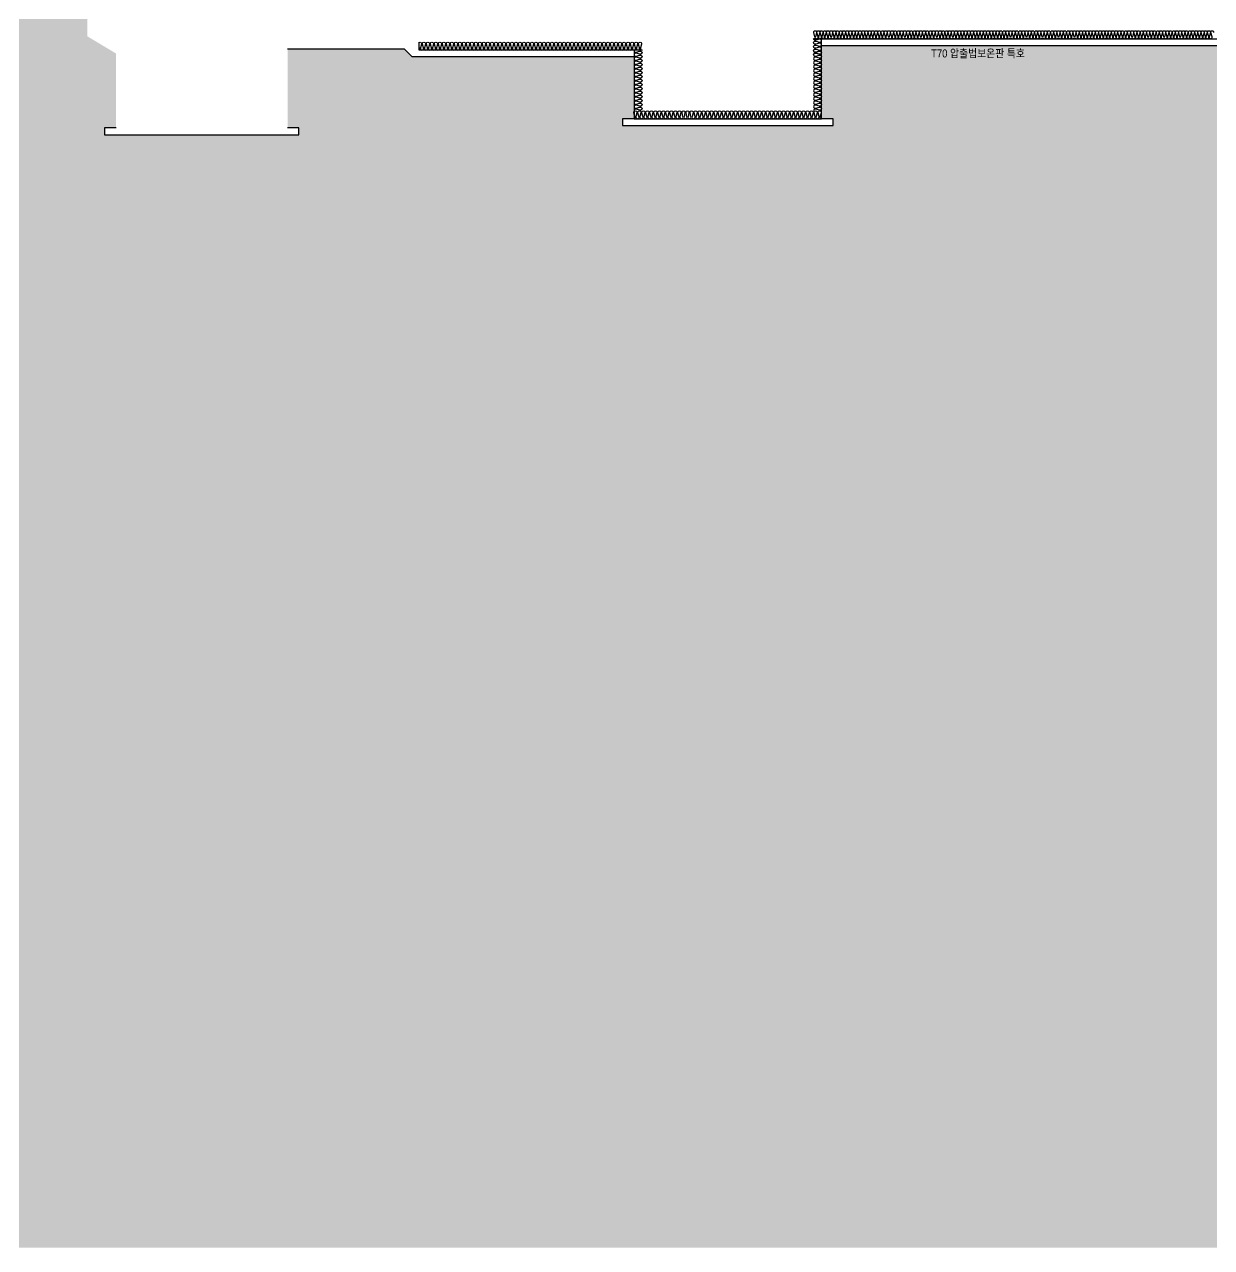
# Model space of a CAD drawing. Header units: millimetres. Extents: x 19868 to 801382, y -4805 to 85279.
# Drawn here: x 38287 to 48668, y 23234 to 33933 of the extents above; entities that cross this region are included whole.
import ezdxf
from ezdxf.enums import TextEntityAlignment as Align

# ---------------------------------------------------------------- set-up
doc = ezdxf.new("R2010")
doc.units = ezdxf.units.MM
doc.header["$LTSCALE"] = 250
for name, color, linetype in [('A-버림CONC', 4, 'Continuous'), ('ISL', 251, 'Continuous'), ('지반', 254, 'Continuous')]:
    doc.layers.add(name, color=color, linetype=linetype)
doc.layers.add('NOPLOT-단열', color=225, linetype='Continuous', plot=False)
doc.styles.add('Gdim', font='')
doc.styles.get('Gdim').set_extended_font_data('Dotum')

msp = doc.modelspace()

# ---------------------------------------------------------------- hatches: boundary and pattern name
at = {"layer": '지반'}
h = msp.add_hatch(dxfattribs=at)
h.set_pattern_fill('EARTH', color=251, scale=70, angle=45)
h.paths.add_polyline_path([(35638.2, 34128.9), (27538.2, 33228.9), (19867.8, 33228.9), (19867.8, 23234.4), (170632.4, 23234.4), (170632.4, 34678.9), (161838.2, 34678.9), (161838.2, 34628.9), (161888.2, 34628.9), (161888.2, 34568.9), (161638.2, 34568.9), (161638.2, 34628.9), (161688.2, 34628.9), (161688.2, 34828.9), (159788.2, 34828.9), (159788.2, 34778.9), (159638.2, 34778.9), (159638.2, 33758.9), (159538.2, 33758.9), (159538.2, 31528.9), (160638.2, 31528.9), (160638.2, 30028.9), (160738.2, 30028.9), (160738.2, 29968.9), (145618.2, 29968.9), (145618.2, 30028.9), (145718.2, 30028.9), (145718.2, 30768.9), (142618.2, 30768.9), (142618.2, 30828.9), (142718.2, 30828.9), (142718.2, 31528.9), (143318.2, 31528.9), (143318.2, 33668.9), (141343.1, 33668.9), (141163.1, 33488.9), (139953.4, 33488.9), (139773.4, 33668.9), (137588.2, 33668.9), (137588.2, 33728.9), (137688.2, 33728.9), (137688.2, 34318.9), (135363.1, 34318.9), (135263.1, 34218.9), (124888.2, 34218.9), (124888.2, 32228.9), (125488.2, 32228.9), (125488.2, 31528.9), (125588.2, 31528.9), (125588.2, 31468.9), (123888.2, 31468.9), (123888.2, 31528.9), (123988.2, 31528.9), (123988.2, 31868.9), (118638.2, 31868.9), (118638.2, 31528.9), (118738.2, 31528.9), (118738.2, 31468.9), (117038.2, 31468.9), (117038.2, 31528.9), (117138.2, 31528.9), (117138.2, 32228.9), (117738.2, 32228.9), (117738.2, 34348.9), (115338.2, 34348.9), (115338.2, 33878.9), (115438.2, 33878.9), (115438.2, 33818.9), (114638.2, 33818.9), (114638.2, 33878.9), (114738.2, 33878.9), (114738.2, 34338.9), (88438.2, 34338.9), (88438.2, 31628.9), (89038.2, 31628.9), (89038.2, 30928.9), (89138.2, 30928.9), (89138.2, 30868.9), (87438.2, 30868.9), (87438.2, 30928.9), (87538.2, 30928.9), (87538.2, 31268.9), (82938.2, 31268.9), (82938.2, 30928.9), (83038.2, 30928.9), (83038.2, 30868.9), (81338.2, 30868.9), (81338.2, 30928.9), (81438.2, 30928.9), (81438.2, 31268.9), (75338.2, 31268.9), (75338.2, 30928.9), (75438.2, 30928.9), (75438.2, 30868.9), (73738.2, 30868.9), (73738.2, 30928.9), (73838.2, 30928.9), (73838.2, 31628.9), (74438.2, 31628.9), (74438.2, 33818.9), (56438.2, 33818.9), (56438.2, 31878.9), (57038.2, 31878.9), (57038.2, 30878.9), (57138.2, 30878.9), (57138.2, 30818.9), (52138.2, 30818.9), (52138.2, 30878.9), (52238.2, 30878.9), (52238.2, 31878.9), (52538.2, 31878.9), (52538.2, 33748.9), (45258.2, 33748.9), (45258.2, 33108.9), (45358.2, 33108.9), (45358.2, 33048.9), (43518.2, 33048.9), (43518.2, 33108.9), (43618.2, 33108.9), (43618.2, 33648.9), (41678.2, 33648.9), (41608.2, 33718.9), (40588.2, 33718.9), (40588.2, 33028.9), (40688.2, 33028.9), (40688.2, 32968.9), (38988.2, 32968.9), (38988.2, 33028.9), (39088.2, 33028.9), (39088.2, 33678.9), (38838.2, 33828.9), (38838.2, 34308.9), (38848.7, 34319.4), (37038.2, 34128.9)])

# ---------------------------------------------------------------- linework, layer by layer
at = {"layer": 'A-버림CONC'}
for p, q in [((40588.2, 33718.9), (41608.2, 33718.9)), ((41608.2, 33718.9), (41678.2, 33648.9)), ((43618.2, 33648.9), (41678.2, 33648.9)), ((39088.2, 33028.9), (38988.2, 33028.9)), ((38988.2, 33028.9), (38988.2, 32968.9)), ((38988.2, 32968.9), (40688.2, 32968.9)), ((40688.2, 33028.9), (40588.2, 33028.9)), ((40688.2, 32968.9), (40688.2, 33028.9))]:
    msp.add_line(p, q, dxfattribs=at)
at = {"layer": 'A-버림CONC', "elevation": 0}
msp.add_lwpolyline([(45258.2, 33748.9), (52538.2, 33748.9)], dxfattribs=at)
at = {"layer": 'A-버림CONC'}
msp.add_lwpolyline([(43618.2, 33108.9), (43518.2, 33108.9), (43518.2, 33048.9), (45358.2, 33048.9), (45358.2, 33108.9), (45258.2, 33108.9)], dxfattribs=at)
at = {"layer": 'ISL'}
for p, q in [((41738.2, 33708.9), (41738.2, 33778.9)), ((43688.2, 33708.9), (41738.2, 33708.9))]:
    msp.add_line(p, q, dxfattribs=at)
at = {"layer": 'ISL', "elevation": 0}
for points in [[(43618.2, 33708.9), (43618.2, 33108.9), (45258.2, 33108.9), (45258.2, 33808.9)], [(45188.2, 33808.9), (52538.2, 33808.9)]]:
    msp.add_lwpolyline(points, dxfattribs=at)
for points in [[(45188.2, 33808.9, 0.5092668), (45200.6, 33825.9), (45189.9, 33862, -1.3725934), (45214.6, 33862), (45203.9, 33825.9, 0.5092668), (45216.2, 33808.9, 0.5092668), (45228.6, 33825.9), (45217.9, 33862, -1.3725934), (45242.6, 33862), (45231.9, 33825.9, 0.5092668), (45244.2, 33808.9, 0.5092668), (45256.6, 33825.9), (45245.9, 33862, -1.3725934), (45270.6, 33862), (45259.9, 33825.9, 0.5092668), (45272.2, 33808.9, 0.5092668), (45284.6, 33825.9), (45273.9, 33862, -1.3725934), (45298.6, 33862), (45287.9, 33825.9, 0.5092668), (45300.2, 33808.9, 0.5092668), (45312.6, 33825.9), (45301.9, 33862, -1.3725934), (45326.6, 33862), (45315.9, 33825.9, 0.5092668), (45328.2, 33808.9, 0.5092668), (45340.6, 33825.9), (45329.9, 33862, -1.3725934), (45354.6, 33862), (45343.9, 33825.9, 0.5092668), (45356.2, 33808.9, 0.5092668), (45368.6, 33825.9), (45357.9, 33862, -1.3725934), (45382.6, 33862), (45371.9, 33825.9, 0.5092668), (45384.2, 33808.9, 0.5092668), (45396.6, 33825.9), (45385.9, 33862, -1.3725934), (45410.6, 33862), (45399.9, 33825.9, 0.5092668), (45412.2, 33808.9, 0.5092668), (45424.6, 33825.9), (45413.9, 33862, -1.3725934), (45438.6, 33862), (45427.9, 33825.9, 0.5092668), (45440.2, 33808.9, 0.5092668), (45452.6, 33825.9), (45441.9, 33862, -1.3725934), (45466.6, 33862), (45455.9, 33825.9, 0.5092668), (45468.2, 33808.9, 0.5092668), (45480.6, 33825.9), (45469.9, 33862, -1.3725934), (45494.6, 33862), (45483.9, 33825.9, 0.5092668), (45496.2, 33808.9, 0.5092668), (45508.6, 33825.9), (45497.9, 33862, -1.3725934), (45522.6, 33862), (45511.9, 33825.9, 0.5092668), (45524.2, 33808.9, 0.5092668), (45536.6, 33825.9), (45525.9, 33862, -1.3725934), (45550.6, 33862), (45539.9, 33825.9, 0.5092668), (45552.2, 33808.9, 0.5092668), (45564.6, 33825.9), (45553.9, 33862, -1.3725934), (45578.6, 33862), (45567.9, 33825.9, 0.5092668), (45580.2, 33808.9, 0.5092668), (45592.6, 33825.9), (45581.9, 33862, -1.3725934), (45606.6, 33862), (45595.9, 33825.9, 0.5092668), (45608.2, 33808.9, 0.5092668), (45620.6, 33825.9), (45609.9, 33862, -1.3725934), (45634.6, 33862), (45623.9, 33825.9, 0.5092668), (45636.2, 33808.9, 0.5092668), (45648.6, 33825.9), (45637.9, 33862, -1.3725934), (45662.6, 33862), (45651.9, 33825.9, 0.5092668), (45664.2, 33808.9, 0.5092668), (45676.6, 33825.9), (45665.9, 33862, -1.3725934), (45690.6, 33862), (45679.9, 33825.9, 0.5092668), (45692.2, 33808.9, 0.5092668), (45704.6, 33825.9), (45693.9, 33862, -1.3725934), (45718.6, 33862), (45707.9, 33825.9, 0.5092668), (45720.2, 33808.9, 0.5092668), (45732.6, 33825.9), (45721.9, 33862, -1.3725934), (45746.6, 33862), (45735.9, 33825.9, 0.5092668), (45748.2, 33808.9, 0.5092668), (45760.6, 33825.9), (45749.9, 33862, -1.3725934), (45774.6, 33862), (45763.9, 33825.9, 0.5092668), (45776.2, 33808.9, 0.5092668), (45788.6, 33825.9), (45777.9, 33862, -1.3725934), (45802.6, 33862), (45791.9, 33825.9, 0.5092668), (45804.2, 33808.9, 0.5092668), (45816.6, 33825.9), (45805.9, 33862, -1.3725934), (45830.6, 33862), (45819.9, 33825.9, 0.5092668), (45832.2, 33808.9, 0.5092668), (45844.6, 33825.9), (45833.9, 33862, -1.3725934), (45858.6, 33862), (45847.9, 33825.9, 0.5092668), (45860.2, 33808.9, 0.5092668), (45872.6, 33825.9), (45861.9, 33862, -1.3725934), (45886.6, 33862), (45875.9, 33825.9, 0.5092668), (45888.2, 33808.9, 0.5092668), (45900.6, 33825.9), (45889.9, 33862, -1.3725934), (45914.6, 33862), (45903.9, 33825.9, 0.5092668), (45916.2, 33808.9, 0.5092668), (45928.6, 33825.9), (45917.9, 33862, -1.3725934), (45942.6, 33862), (45931.9, 33825.9, 0.5092668), (45944.2, 33808.9, 0.5092668), (45956.6, 33825.9), (45945.9, 33862, -1.3725934), (45970.6, 33862), (45959.9, 33825.9, 0.5092668), (45972.2, 33808.9, 0.5092668), (45984.6, 33825.9), (45973.9, 33862, -1.3725934), (45998.6, 33862), (45987.9, 33825.9, 0.5092668), (46000.2, 33808.9, 0.5092668), (46012.6, 33825.9), (46001.9, 33862, -1.3725934), (46026.6, 33862), (46015.9, 33825.9, 0.5092668), (46028.2, 33808.9, 0.5092668), (46040.6, 33825.9), (46029.9, 33862, -1.3725934), (46054.6, 33862), (46043.9, 33825.9, 0.5092668), (46056.2, 33808.9, 0.5092668), (46068.6, 33825.9), (46057.9, 33862, -1.3725934), (46082.6, 33862), (46071.9, 33825.9, 0.5092668), (46084.2, 33808.9, 0.5092668), (46096.6, 33825.9), (46085.9, 33862, -1.3725934), (46110.6, 33862), (46099.9, 33825.9, 0.5092668), (46112.2, 33808.9, 0.5092668), (46124.6, 33825.9), (46113.9, 33862, -1.3725934), (46138.6, 33862), (46127.9, 33825.9, 0.5092668), (46140.2, 33808.9, 0.5092668), (46152.6, 33825.9), (46141.9, 33862, -1.3725934), (46166.6, 33862), (46155.9, 33825.9, 0.5092668), (46168.2, 33808.9, 0.5092668), (46180.6, 33825.9), (46169.9, 33862, -1.3725934), (46194.6, 33862), (46183.9, 33825.9, 0.5092668), (46196.2, 33808.9, 0.5092668), (46208.6, 33825.9), (46197.9, 33862, -1.3725934), (46222.6, 33862), (46211.9, 33825.9, 0.5092668), (46224.2, 33808.9, 0.5092668), (46236.6, 33825.9), (46225.9, 33862, -1.3725934), (46250.6, 33862), (46239.9, 33825.9, 0.5092668), (46252.2, 33808.9, 0.5092668), (46264.6, 33825.9), (46253.9, 33862, -1.3725934), (46278.6, 33862), (46267.9, 33825.9, 0.5092668), (46280.2, 33808.9, 0.5092668), (46292.6, 33825.9), (46281.9, 33862, -1.3725934), (46306.6, 33862), (46295.9, 33825.9, 0.5092668), (46308.2, 33808.9, 0.5092668), (46320.6, 33825.9), (46309.9, 33862, -1.3725934), (46334.6, 33862), (46323.9, 33825.9, 0.5092668), (46336.2, 33808.9, 0.5092668), (46348.6, 33825.9), (46337.9, 33862, -1.3725934), (46362.6, 33862), (46351.9, 33825.9, 0.5092668), (46364.2, 33808.9, 0.5092668), (46376.6, 33825.9), (46365.9, 33862, -1.3725934), (46390.6, 33862), (46379.9, 33825.9, 0.5092668), (46392.2, 33808.9, 0.5092668), (46404.6, 33825.9), (46393.9, 33862, -1.3725934), (46418.6, 33862), (46407.9, 33825.9, 0.5092668), (46420.2, 33808.9, 0.5092668), (46432.6, 33825.9), (46421.9, 33862, -1.3725934), (46446.6, 33862), (46435.9, 33825.9, 0.5092668), (46448.2, 33808.9, 0.5092668), (46460.6, 33825.9), (46449.9, 33862, -1.3725934), (46474.6, 33862), (46463.9, 33825.9, 0.5092668), (46476.2, 33808.9, 0.5092668), (46488.6, 33825.9), (46477.9, 33862, -1.3725934), (46502.6, 33862), (46491.9, 33825.9, 0.5092668), (46504.2, 33808.9, 0.5092668), (46516.6, 33825.9), (46505.9, 33862, -1.3725934), (46530.6, 33862), (46519.9, 33825.9, 0.5092668), (46532.2, 33808.9, 0.5092668), (46544.6, 33825.9), (46533.9, 33862, -1.3725934), (46558.6, 33862), (46547.9, 33825.9, 0.5092668), (46560.2, 33808.9, 0.5092668), (46572.6, 33825.9), (46561.9, 33862, -1.3725934), (46586.6, 33862), (46575.9, 33825.9, 0.5092668), (46588.2, 33808.9, 0.5092668), (46600.6, 33825.9), (46589.9, 33862, -1.3725934), (46614.6, 33862), (46603.9, 33825.9, 0.5092668), (46616.2, 33808.9, 0.5092668), (46628.6, 33825.9), (46617.9, 33862, -1.3725934), (46642.6, 33862), (46631.9, 33825.9, 0.5092668), (46644.2, 33808.9, 0.5092668), (46656.6, 33825.9), (46645.9, 33862, -1.3725934), (46670.6, 33862), (46659.9, 33825.9, 0.5092668), (46672.2, 33808.9, 0.5092668), (46684.6, 33825.9), (46673.9, 33862, -1.3725934), (46698.6, 33862), (46687.9, 33825.9, 0.5092668), (46700.2, 33808.9, 0.5092668), (46712.6, 33825.9), (46701.9, 33862, -1.3725934), (46726.6, 33862), (46715.9, 33825.9, 0.5092668), (46728.2, 33808.9, 0.5092668), (46740.6, 33825.9), (46729.9, 33862, -1.3725934), (46754.6, 33862), (46743.9, 33825.9, 0.5092668), (46756.2, 33808.9, 0.5092668), (46768.6, 33825.9), (46757.9, 33862, -1.3725934), (46782.6, 33862), (46771.9, 33825.9, 0.5092668), (46784.2, 33808.9, 0.5092668), (46796.6, 33825.9), (46785.9, 33862, -1.3725934), (46810.6, 33862), (46799.9, 33825.9, 0.5092668), (46812.2, 33808.9, 0.5092668), (46824.6, 33825.9), (46813.9, 33862, -1.3725934), (46838.6, 33862), (46827.9, 33825.9, 0.5092668), (46840.2, 33808.9, 0.5092668), (46852.6, 33825.9), (46841.9, 33862, -1.3725934), (46866.6, 33862), (46855.9, 33825.9, 0.5092668), (46868.2, 33808.9, 0.5092668), (46880.6, 33825.9), (46869.9, 33862, -1.3725934), (46894.6, 33862), (46883.9, 33825.9, 0.5092668), (46896.2, 33808.9, 0.5092668), (46908.6, 33825.9), (46897.9, 33862, -1.3725934), (46922.6, 33862), (46911.9, 33825.9, 0.5092668), (46924.2, 33808.9, 0.5092668), (46936.6, 33825.9), (46925.9, 33862, -1.3725934), (46950.6, 33862), (46939.9, 33825.9, 0.5092668), (46952.2, 33808.9, 0.5092668), (46964.6, 33825.9), (46953.9, 33862, -1.3725934), (46978.6, 33862), (46967.9, 33825.9, 0.5092668), (46980.2, 33808.9, 0.5092668), (46992.6, 33825.9), (46981.9, 33862, -1.3725934), (47006.6, 33862), (46995.9, 33825.9, 0.5092668), (47008.2, 33808.9, 0.5092668), (47020.6, 33825.9), (47009.9, 33862, -1.3725934), (47034.6, 33862), (47023.9, 33825.9, 0.5092668), (47036.2, 33808.9, 0.5092668), (47048.6, 33825.9), (47037.9, 33862, -1.3725934), (47062.6, 33862), (47051.9, 33825.9, 0.5092668), (47064.2, 33808.9, 0.5092668), (47076.6, 33825.9), (47065.9, 33862, -1.3725934), (47090.6, 33862), (47079.9, 33825.9, 0.5092668), (47092.2, 33808.9, 0.5092668), (47104.6, 33825.9), (47093.9, 33862, -1.3725934), (47118.6, 33862), (47107.9, 33825.9, 0.5092668), (47120.2, 33808.9, 0.5092668), (47132.6, 33825.9), (47121.9, 33862, -1.3725934), (47146.6, 33862), (47135.9, 33825.9, 0.5092668), (47148.2, 33808.9, 0.5092668), (47160.6, 33825.9), (47149.9, 33862, -1.3725934), (47174.6, 33862), (47163.9, 33825.9, 0.5092668), (47176.2, 33808.9, 0.5092668), (47188.6, 33825.9), (47177.9, 33862, -1.3725934), (47202.6, 33862), (47191.9, 33825.9, 0.5092668), (47204.2, 33808.9, 0.5092668), (47216.6, 33825.9), (47205.9, 33862, -1.3725934), (47230.6, 33862), (47219.9, 33825.9, 0.5092668), (47232.2, 33808.9, 0.5092668), (47244.6, 33825.9), (47233.9, 33862, -1.3725934), (47258.6, 33862), (47247.9, 33825.9, 0.5092668), (47260.2, 33808.9, 0.5092668), (47272.6, 33825.9), (47261.9, 33862, -1.3725934), (47286.6, 33862), (47275.9, 33825.9, 0.5092668), (47288.2, 33808.9, 0.5092668), (47300.6, 33825.9), (47289.9, 33862, -1.3725934), (47314.6, 33862), (47303.9, 33825.9, 0.5092668), (47316.2, 33808.9, 0.5092668), (47328.6, 33825.9), (47317.9, 33862, -1.3725934), (47342.6, 33862), (47331.9, 33825.9, 0.5092668), (47344.2, 33808.9, 0.5092668), (47356.6, 33825.9), (47345.9, 33862, -1.3725934), (47370.6, 33862), (47359.9, 33825.9, 0.5092668), (47372.2, 33808.9, 0.5092668), (47384.6, 33825.9), (47373.9, 33862, -1.3725934), (47398.6, 33862), (47387.9, 33825.9, 0.5092668), (47400.2, 33808.9, 0.5092668), (47412.6, 33825.9), (47401.9, 33862, -1.3725934), (47426.6, 33862), (47415.9, 33825.9, 0.5092668), (47428.2, 33808.9, 0.5092668), (47440.6, 33825.9), (47429.9, 33862, -1.3725934), (47454.6, 33862), (47443.9, 33825.9, 0.5092668), (47456.2, 33808.9, 0.5092668), (47468.6, 33825.9), (47457.9, 33862, -1.3725934), (47482.6, 33862), (47471.9, 33825.9, 0.5092668), (47484.2, 33808.9, 0.5092668), (47496.6, 33825.9), (47485.9, 33862, -1.3725934), (47510.6, 33862), (47499.9, 33825.9, 0.5092668), (47512.2, 33808.9, 0.5092668), (47524.6, 33825.9), (47513.9, 33862, -1.3725934), (47538.6, 33862), (47527.9, 33825.9, 0.5092668), (47540.2, 33808.9, 0.5092668), (47552.6, 33825.9), (47541.9, 33862, -1.3725934), (47566.6, 33862), (47555.9, 33825.9, 0.5092668), (47568.2, 33808.9, 0.5092668), (47580.6, 33825.9), (47569.9, 33862, -1.3725934), (47594.6, 33862), (47583.9, 33825.9, 0.5092668), (47596.2, 33808.9, 0.5092668), (47608.6, 33825.9), (47597.9, 33862, -1.3725934), (47622.6, 33862), (47611.9, 33825.9, 0.5092668), (47624.2, 33808.9, 0.5092668), (47636.6, 33825.9), (47625.9, 33862, -1.3725934), (47650.6, 33862), (47639.9, 33825.9, 0.5092668), (47652.2, 33808.9, 0.5092668), (47664.6, 33825.9), (47653.9, 33862, -1.3725934), (47678.6, 33862), (47667.9, 33825.9, 0.5092668), (47680.2, 33808.9, 0.5092668), (47692.6, 33825.9), (47681.9, 33862, -1.3725934), (47706.6, 33862), (47695.9, 33825.9, 0.5092668), (47708.2, 33808.9, 0.5092668), (47720.6, 33825.9), (47709.9, 33862, -1.3725934), (47734.6, 33862), (47723.9, 33825.9, 0.5092668), (47736.2, 33808.9, 0.5092668), (47748.6, 33825.9), (47737.9, 33862, -1.3725934), (47762.6, 33862), (47751.9, 33825.9, 0.5092668), (47764.2, 33808.9, 0.5092668), (47776.6, 33825.9), (47765.9, 33862, -1.3725934), (47790.6, 33862), (47779.9, 33825.9, 0.5092668), (47792.2, 33808.9, 0.5092668), (47804.6, 33825.9), (47793.9, 33862, -1.3725934), (47818.6, 33862), (47807.9, 33825.9, 0.5092668), (47820.2, 33808.9, 0.5092668), (47832.6, 33825.9), (47821.9, 33862, -1.3725934), (47846.6, 33862), (47835.9, 33825.9, 0.5092668), (47848.2, 33808.9, 0.5092668), (47860.6, 33825.9), (47849.9, 33862, -1.3725934), (47874.6, 33862), (47863.9, 33825.9, 0.5092668), (47876.2, 33808.9, 0.5092668), (47888.6, 33825.9), (47877.9, 33862, -1.3725934), (47902.6, 33862), (47891.9, 33825.9, 0.5092668), (47904.2, 33808.9, 0.5092668), (47916.6, 33825.9), (47905.9, 33862, -1.3725934), (47930.6, 33862), (47919.9, 33825.9, 0.5092668), (47932.2, 33808.9, 0.5092668), (47944.6, 33825.9), (47933.9, 33862, -1.3725934), (47958.6, 33862), (47947.9, 33825.9, 0.5092668), (47960.2, 33808.9, 0.5092668), (47972.6, 33825.9), (47961.9, 33862, -1.3725934), (47986.6, 33862), (47975.9, 33825.9, 0.5092668), (47988.2, 33808.9, 0.5092668), (48000.6, 33825.9), (47989.9, 33862, -1.3725934), (48014.6, 33862), (48003.9, 33825.9, 0.5092668), (48016.2, 33808.9, 0.5092668), (48028.6, 33825.9), (48017.9, 33862, -1.3725934), (48042.6, 33862), (48031.9, 33825.9, 0.5092668), (48044.2, 33808.9, 0.5092668), (48056.6, 33825.9), (48045.9, 33862, -1.3725934), (48070.6, 33862), (48059.9, 33825.9, 0.5092668), (48072.2, 33808.9, 0.5092668), (48084.6, 33825.9), (48073.9, 33862, -1.3725934), (48098.6, 33862), (48087.9, 33825.9, 0.5092668), (48100.2, 33808.9, 0.5092668), (48112.6, 33825.9), (48101.9, 33862, -1.3725934), (48126.6, 33862), (48115.9, 33825.9, 0.5092668), (48128.2, 33808.9, 0.5092668), (48140.6, 33825.9), (48129.9, 33862, -1.3725934), (48154.6, 33862), (48143.9, 33825.9, 0.5092668), (48156.2, 33808.9, 0.5092668), (48168.6, 33825.9), (48157.9, 33862, -1.3725934), (48182.6, 33862), (48171.9, 33825.9, 0.5092668), (48184.2, 33808.9, 0.5092668), (48196.6, 33825.9), (48185.9, 33862, -1.3725934), (48210.6, 33862), (48199.9, 33825.9, 0.5092668), (48212.2, 33808.9, 0.5092668), (48224.6, 33825.9), (48213.9, 33862, -1.3725934), (48238.6, 33862), (48227.9, 33825.9, 0.5092668), (48240.2, 33808.9, 0.5092668), (48252.6, 33825.9), (48241.9, 33862, -1.3725934), (48266.6, 33862), (48255.9, 33825.9, 0.5092668), (48268.2, 33808.9, 0.5092668), (48280.6, 33825.9), (48269.9, 33862, -1.3725934), (48294.6, 33862), (48283.9, 33825.9, 0.5092668), (48296.2, 33808.9, 0.5092668), (48308.6, 33825.9), (48297.9, 33862, -1.3725934), (48322.6, 33862), (48311.9, 33825.9, 0.5092668), (48324.2, 33808.9, 0.5092668), (48336.6, 33825.9), (48325.9, 33862, -1.3725934), (48350.6, 33862), (48339.9, 33825.9, 0.5092668), (48352.2, 33808.9, 0.5092668), (48364.6, 33825.9), (48353.9, 33862, -1.3725934), (48378.6, 33862), (48367.9, 33825.9, 0.5092668), (48380.2, 33808.9, 0.5092668), (48392.6, 33825.9), (48381.9, 33862, -1.3725934), (48406.6, 33862), (48395.9, 33825.9, 0.5092668), (48408.2, 33808.9, 0.5092668), (48420.6, 33825.9), (48409.9, 33862, -1.3725934), (48434.6, 33862), (48423.9, 33825.9, 0.5092668), (48436.2, 33808.9, 0.5092668), (48448.6, 33825.9), (48437.9, 33862, -1.3725934), (48462.6, 33862), (48451.9, 33825.9, 0.5092668), (48464.2, 33808.9, 0.5092668), (48476.6, 33825.9), (48465.9, 33862, -1.3725934), (48490.6, 33862), (48479.9, 33825.9, 0.5092668), (48492.2, 33808.9, 0.5092668), (48504.6, 33825.9), (48493.9, 33862, -1.3725934), (48518.6, 33862), (48507.9, 33825.9, 0.5092668), (48520.2, 33808.9, 0.5092668), (48532.6, 33825.9), (48521.9, 33862, -1.3725934), (48546.6, 33862), (48535.9, 33825.9, 0.5092668), (48548.2, 33808.9, 0.5092668), (48560.6, 33825.9), (48549.9, 33862, -1.3725934), (48574.6, 33862), (48563.9, 33825.9, 0.5092668), (48576.2, 33808.9, 0.5092668), (48588.6, 33825.9), (48577.9, 33862, -1.3725934), (48602.6, 33862), (48591.9, 33825.9, 0.5092668), (48604.2, 33808.9, 0.5092668), (48616.6, 33825.9), (48605.9, 33862, -1.3725934), (48630.6, 33862), (48619.9, 33825.9, 0.5092668), (48632.2, 33808.9, 0.5092668), (48644.6, 33825.9), (48633.9, 33862, -1.3725934), (48658.6, 33862), (48647.9, 33825.9, 0.5092668), (48660.2, 33808.9, 0.5092668), (48672.6, 33825.9), (48661.9, 33862, -1.3725934), (48686.6, 33862)], [(45189.1, 33663.9, -0.0915416), (45188.2, 33668.9, -0.5248557), (45207.2, 33682), (45239.2, 33673.3, 1.4491979), (45239.2, 33699.5), (45207.2, 33690.8, -0.5248557), (45188.2, 33703.9, -0.5248557), (45207.2, 33717), (45239.2, 33708.3, 1.4491979), (45239.2, 33734.5), (45207.2, 33725.8, -0.5248557), (45188.2, 33738.9, -0.5248557), (45207.2, 33752), (45239.2, 33743.3, 1.4491979), (45239.2, 33769.5), (45207.2, 33760.8, -0.5248557), (45188.2, 33773.9, -0.5248557), (45207.2, 33787), (45239.2, 33778.3, 1.4491979), (45239.2, 33804.5), (45207.2, 33795.8, -0.5248557), (45188.2, 33808.9)], [(43619.1, 33708.9, 0.0915416), (43618.2, 33703.9, 0.5248557), (43637.2, 33690.8), (43669.2, 33699.5, -1.4491979), (43669.2, 33673.3), (43637.2, 33682, 0.5248557), (43618.2, 33668.9, 0.5248557), (43637.2, 33655.8), (43669.2, 33664.5, -1.4491979), (43669.2, 33638.3), (43637.2, 33647, 0.5248557), (43618.2, 33633.9, 0.5248557), (43637.2, 33620.8), (43669.2, 33629.5, -1.4491979), (43669.2, 33603.3), (43637.2, 33612, 0.5248557), (43618.2, 33598.9, 0.5248557), (43637.2, 33585.8), (43669.2, 33594.5, -1.4491979), (43669.2, 33568.3), (43637.2, 33577, 0.5248557), (43618.2, 33563.9, 0.5248557), (43637.2, 33550.8), (43669.2, 33559.5, -1.4491979), (43669.2, 33533.3), (43637.2, 33542, 0.5248557), (43618.2, 33528.9, 0.5248557), (43637.2, 33515.8), (43669.2, 33524.5, -1.4491979), (43669.2, 33498.3), (43637.2, 33507, 0.5248557), (43618.2, 33493.9, 0.5248557), (43637.2, 33480.8), (43669.2, 33489.5, -1.4491979), (43669.2, 33463.3), (43637.2, 33472, 0.5248557), (43618.2, 33458.9, 0.5248557), (43637.2, 33445.8), (43669.2, 33454.5, -1.4491979), (43669.2, 33428.3), (43637.2, 33437, 0.5248557), (43618.2, 33423.9, 0.5248557), (43637.2, 33410.8), (43669.2, 33419.5, -1.4491979), (43669.2, 33393.3), (43637.2, 33402, 0.5248557), (43618.2, 33388.9, 0.5248557), (43637.2, 33375.8), (43669.2, 33384.5, -1.4491979), (43669.2, 33358.3), (43637.2, 33367, 0.5248557), (43618.2, 33353.9, 0.5248557), (43637.2, 33340.8), (43669.2, 33349.5, -1.4491979), (43669.2, 33323.3), (43637.2, 33332, 0.5248557), (43618.2, 33318.9, 0.5248557), (43637.2, 33305.8), (43669.2, 33314.5, -1.4491979), (43669.2, 33288.3), (43637.2, 33297, 0.5248557), (43618.2, 33283.9, 0.5248557), (43637.2, 33270.8), (43669.2, 33279.5, -1.4491979), (43669.2, 33253.3), (43637.2, 33262, 0.5248557), (43618.2, 33248.9, 0.5248557), (43637.2, 33235.8), (43669.2, 33244.5, -1.4491979), (43669.2, 33218.3), (43637.2, 33227, 0.5248557), (43618.2, 33213.9, 0.5248557), (43637.2, 33200.8), (43669.2, 33209.5, -1.4491979), (43669.2, 33183.3), (43637.2, 33192, 0.5248557), (43618.2, 33178.9)], [(45189.1, 33708.9, 0.0915416), (45188.2, 33703.9, 0.5248557), (45207.2, 33690.8), (45239.2, 33699.5, -1.4491979), (45239.2, 33673.3), (45207.2, 33682, 0.5248557), (45188.2, 33668.9, 0.5248557), (45207.2, 33655.8), (45239.2, 33664.5, -1.4491979), (45239.2, 33638.3), (45207.2, 33647, 0.5248557), (45188.2, 33633.9, 0.5248557), (45207.2, 33620.8), (45239.2, 33629.5, -1.4491979), (45239.2, 33603.3), (45207.2, 33612, 0.5248557), (45188.2, 33598.9, 0.5248557), (45207.2, 33585.8), (45239.2, 33594.5, -1.4491979), (45239.2, 33568.3), (45207.2, 33577, 0.5248557), (45188.2, 33563.9, 0.5248557), (45207.2, 33550.8), (45239.2, 33559.5, -1.4491979), (45239.2, 33533.3), (45207.2, 33542, 0.5248557), (45188.2, 33528.9, 0.5248557), (45207.2, 33515.8), (45239.2, 33524.5, -1.4491979), (45239.2, 33498.3), (45207.2, 33507, 0.5248557), (45188.2, 33493.9, 0.5248557), (45207.2, 33480.8), (45239.2, 33489.5, -1.4491979), (45239.2, 33463.3), (45207.2, 33472, 0.5248557), (45188.2, 33458.9, 0.5248557), (45207.2, 33445.8), (45239.2, 33454.5, -1.4491979), (45239.2, 33428.3), (45207.2, 33437, 0.5248557), (45188.2, 33423.9, 0.5248557), (45207.2, 33410.8), (45239.2, 33419.5, -1.4491979), (45239.2, 33393.3), (45207.2, 33402, 0.5248557), (45188.2, 33388.9, 0.5248557), (45207.2, 33375.8), (45239.2, 33384.5, -1.4491979), (45239.2, 33358.3), (45207.2, 33367, 0.5248557), (45188.2, 33353.9, 0.5248557), (45207.2, 33340.8), (45239.2, 33349.5, -1.4491979), (45239.2, 33323.3), (45207.2, 33332, 0.5248557), (45188.2, 33318.9, 0.5248557), (45207.2, 33305.8), (45239.2, 33314.5, -1.4491979), (45239.2, 33288.3), (45207.2, 33297, 0.5248557), (45188.2, 33283.9, 0.5248557), (45207.2, 33270.8), (45239.2, 33279.5, -1.4491979), (45239.2, 33253.3), (45207.2, 33262, 0.5248557), (45188.2, 33248.9, 0.5248557), (45207.2, 33235.8), (45239.2, 33244.5, -1.4491979), (45239.2, 33218.3), (45207.2, 33227, 0.5248557), (45188.2, 33213.9, 0.5248557), (45207.2, 33200.8), (45239.2, 33209.5, -1.4491979), (45239.2, 33183.3), (45207.2, 33192, 0.5248557), (45188.2, 33178.9)], [(43618.2, 33109.9, 0.4134494), (43626.3, 33127.9), (43617.6, 33160, -1.4491979), (43643.8, 33160), (43635.1, 33127.9, 0.5248557), (43648.2, 33108.9, 0.5248557), (43661.3, 33127.9), (43652.6, 33160, -1.4491979), (43678.8, 33160), (43670.1, 33127.9, 0.5248557), (43683.2, 33108.9, 0.5248557), (43696.3, 33127.9), (43687.6, 33160, -1.4491979), (43713.8, 33160), (43705.1, 33127.9, 0.5248557), (43718.2, 33108.9, 0.5248557), (43731.3, 33127.9), (43722.6, 33160, -1.4491979), (43748.8, 33160), (43740.1, 33127.9, 0.5248557), (43753.2, 33108.9, 0.5248557), (43766.3, 33127.9), (43757.6, 33160, -1.4491979), (43783.8, 33160), (43775.1, 33127.9, 0.5248557), (43788.2, 33108.9, 0.5248557), (43801.3, 33127.9), (43792.6, 33160, -1.4491979), (43818.8, 33160), (43810.1, 33127.9, 0.5248557), (43823.2, 33108.9, 0.5248557), (43836.3, 33127.9), (43827.6, 33160, -1.4491979), (43853.8, 33160), (43845.1, 33127.9, 0.5248557), (43858.2, 33108.9, 0.5248557), (43871.3, 33127.9), (43862.6, 33160, -1.4491979), (43888.8, 33160), (43880.1, 33127.9, 0.5248557), (43893.2, 33108.9, 0.5248557), (43906.3, 33127.9), (43897.6, 33160, -1.4491979), (43923.8, 33160), (43915.1, 33127.9, 0.5248557), (43928.2, 33108.9, 0.5248557), (43941.3, 33127.9), (43932.6, 33160, -1.4491979), (43958.8, 33160), (43950.1, 33127.9, 0.5248557), (43963.2, 33108.9, 0.5248557), (43976.3, 33127.9), (43967.6, 33160, -1.4491979), (43993.8, 33160), (43985.1, 33127.9, 0.5248557), (43998.2, 33108.9, 0.5248557), (44011.3, 33127.9), (44002.6, 33160, -1.4491979), (44028.8, 33160), (44020.1, 33127.9, 0.5248557), (44033.2, 33108.9, 0.5248557), (44046.3, 33127.9), (44037.6, 33160, -1.4491979), (44063.8, 33160), (44055.1, 33127.9, 0.5248557), (44068.2, 33108.9, 0.5248557), (44081.3, 33127.9), (44072.6, 33160, -1.4491979), (44098.8, 33160), (44090.1, 33127.9, 0.5248557), (44103.2, 33108.9, 0.5248557), (44116.3, 33127.9), (44107.6, 33160, -1.4491979), (44133.8, 33160), (44125.1, 33127.9, 0.5248557), (44138.2, 33108.9, 0.5248557), (44151.3, 33127.9), (44142.6, 33160, -1.4491979), (44168.8, 33160), (44160.1, 33127.9, 0.5248557), (44173.2, 33108.9, 0.5248557), (44186.3, 33127.9), (44177.6, 33160, -1.4491979), (44203.8, 33160), (44195.1, 33127.9, 0.5248557), (44208.2, 33108.9, 0.5248557), (44221.3, 33127.9), (44212.6, 33160, -1.4491979), (44238.8, 33160), (44230.1, 33127.9, 0.5248557), (44243.2, 33108.9, 0.5248557), (44256.3, 33127.9), (44247.6, 33160, -1.4491979), (44273.8, 33160), (44265.1, 33127.9, 0.5248557), (44278.2, 33108.9, 0.5248557), (44291.3, 33127.9), (44282.6, 33160, -1.4491979), (44308.8, 33160), (44300.1, 33127.9, 0.5248557), (44313.2, 33108.9, 0.5248557), (44326.3, 33127.9), (44317.6, 33160, -1.4491979), (44343.8, 33160), (44335.1, 33127.9, 0.5248557), (44348.2, 33108.9, 0.5248557), (44361.3, 33127.9), (44352.6, 33160, -1.4491979), (44378.8, 33160), (44370.1, 33127.9, 0.5248557), (44383.2, 33108.9, 0.5248557), (44396.3, 33127.9), (44387.6, 33160, -1.4491979), (44413.8, 33160), (44405.1, 33127.9, 0.5248557), (44418.2, 33108.9, 0.5248557), (44431.3, 33127.9), (44422.6, 33160, -1.4491979), (44448.8, 33160), (44440.1, 33127.9, 0.5248557), (44453.2, 33108.9, 0.5248557), (44466.3, 33127.9), (44457.6, 33160, -1.4491979), (44483.8, 33160), (44475.1, 33127.9, 0.5248557), (44488.2, 33108.9, 0.5248557), (44501.3, 33127.9), (44492.6, 33160, -1.4491979), (44518.8, 33160), (44510.1, 33127.9, 0.5248557), (44523.2, 33108.9, 0.5248557), (44536.3, 33127.9), (44527.6, 33160, -1.4491979), (44553.8, 33160), (44545.1, 33127.9, 0.5248557), (44558.2, 33108.9, 0.5248557), (44571.3, 33127.9), (44562.6, 33160, -1.4491979), (44588.8, 33160), (44580.1, 33127.9, 0.5248557), (44593.2, 33108.9, 0.5248557), (44606.3, 33127.9), (44597.6, 33160, -1.4491979), (44623.8, 33160), (44615.1, 33127.9, 0.5248557), (44628.2, 33108.9, 0.5248557), (44641.3, 33127.9), (44632.6, 33160, -1.4491979), (44658.8, 33160), (44650.1, 33127.9, 0.5248557), (44663.2, 33108.9, 0.5248557), (44676.3, 33127.9), (44667.6, 33160, -1.4491979), (44693.8, 33160), (44685.1, 33127.9, 0.5248557), (44698.2, 33108.9, 0.5248557), (44711.3, 33127.9), (44702.6, 33160, -1.4491979), (44728.8, 33160), (44720.1, 33127.9, 0.5248557), (44733.2, 33108.9, 0.5248557), (44746.3, 33127.9), (44737.6, 33160, -1.4491979), (44763.8, 33160), (44755.1, 33127.9, 0.5248557), (44768.2, 33108.9, 0.5248557), (44781.3, 33127.9), (44772.6, 33160, -1.4491979), (44798.8, 33160), (44790.1, 33127.9, 0.5248557), (44803.2, 33108.9, 0.5248557), (44816.3, 33127.9), (44807.6, 33160, -1.4491979), (44833.8, 33160), (44825.1, 33127.9, 0.5248557), (44838.2, 33108.9, 0.5248557), (44851.3, 33127.9), (44842.6, 33160, -1.4491979), (44868.8, 33160), (44860.1, 33127.9, 0.5248557), (44873.2, 33108.9, 0.5248557), (44886.3, 33127.9), (44877.6, 33160, -1.4491979), (44903.8, 33160), (44895.1, 33127.9, 0.5248557), (44908.2, 33108.9, 0.5248557), (44921.3, 33127.9), (44912.6, 33160, -1.4491979), (44938.8, 33160), (44930.1, 33127.9, 0.5248557), (44943.2, 33108.9, 0.5248557), (44956.3, 33127.9), (44947.6, 33160, -1.4491979), (44973.8, 33160), (44965.1, 33127.9, 0.5248557), (44978.2, 33108.9, 0.5248557), (44991.3, 33127.9), (44982.6, 33160, -1.4491979), (45008.8, 33160), (45000.1, 33127.9, 0.5248557), (45013.2, 33108.9, 0.5248557), (45026.3, 33127.9), (45017.6, 33160, -1.4491979), (45043.8, 33160), (45035.1, 33127.9, 0.5248557), (45048.2, 33108.9, 0.5248557), (45061.3, 33127.9), (45052.6, 33160, -1.4491979), (45078.8, 33160), (45070.1, 33127.9, 0.5248557), (45083.2, 33108.9, 0.5248557), (45096.3, 33127.9), (45087.6, 33160, -1.4491979), (45113.8, 33160), (45105.1, 33127.9, 0.5248557), (45118.2, 33108.9, 0.5248557), (45131.3, 33127.9), (45122.6, 33160, -1.4491979), (45148.8, 33160), (45140.1, 33127.9, 0.5248557), (45153.2, 33108.9, 0.5248557), (45166.3, 33127.9), (45157.6, 33160, -1.4491979), (45183.8, 33160), (45175.1, 33127.9, 0.5248557), (45188.2, 33108.9, 0.5248557), (45201.3, 33127.9), (45192.6, 33160, -1.4491979), (45218.8, 33160), (45210.1, 33127.9, 0.5248557), (45223.2, 33108.9, 0.5248557), (45236.3, 33127.9), (45227.6, 33160, -1.4491979), (45253.8, 33160), (45245.1, 33127.9, 0.5248557), (45258.2, 33108.9)]]:
    msp.add_lwpolyline(points, format="xyb", dxfattribs=at)
at = {"layer": 'ISL'}
for points in [[(41738.2, 33776.8, -0.7210556), (41758.8, 33760), (41750.1, 33727.9, 0.5248557), (41763.2, 33708.9, 0.5248557), (41776.3, 33727.9), (41767.6, 33760, -1.4491979), (41793.8, 33760), (41785.1, 33727.9, 0.5248557), (41798.2, 33708.9, 0.5248557), (41811.3, 33727.9), (41802.6, 33760, -1.4491979), (41828.8, 33760), (41820.1, 33727.9, 0.5248557), (41833.2, 33708.9, 0.5248557), (41846.3, 33727.9), (41837.6, 33760, -1.4491979), (41863.8, 33760), (41855.1, 33727.9, 0.5248557), (41868.2, 33708.9, 0.5248557), (41881.3, 33727.9), (41872.6, 33760, -1.4491979), (41898.8, 33760), (41890.1, 33727.9, 0.5248557), (41903.2, 33708.9, 0.5248557), (41916.3, 33727.9), (41907.6, 33760, -1.4491979), (41933.8, 33760), (41925.1, 33727.9, 0.5248557), (41938.2, 33708.9, 0.5248557), (41951.3, 33727.9), (41942.6, 33760, -1.4491979), (41968.8, 33760), (41960.1, 33727.9, 0.5248557), (41973.2, 33708.9, 0.5248557), (41986.3, 33727.9), (41977.6, 33760, -1.4491979), (42003.8, 33760), (41995.1, 33727.9, 0.5248557), (42008.2, 33708.9, 0.5248557), (42021.3, 33727.9), (42012.6, 33760, -1.4491979), (42038.8, 33760), (42030.1, 33727.9, 0.5248557), (42043.2, 33708.9, 0.5248557), (42056.3, 33727.9), (42047.6, 33760, -1.4491979), (42073.8, 33760), (42065.1, 33727.9, 0.5248557), (42078.2, 33708.9, 0.5248557), (42091.3, 33727.9), (42082.6, 33760, -1.4491979), (42108.8, 33760), (42100.1, 33727.9, 0.5248557), (42113.2, 33708.9, 0.5248557), (42126.3, 33727.9), (42117.6, 33760, -1.4491979), (42143.8, 33760), (42135.1, 33727.9, 0.5248557), (42148.2, 33708.9, 0.5248557), (42161.3, 33727.9), (42152.6, 33760, -1.4491979), (42178.8, 33760), (42170.1, 33727.9, 0.5248557), (42183.2, 33708.9, 0.5248557), (42196.3, 33727.9), (42187.6, 33760, -1.4491979), (42213.8, 33760), (42205.1, 33727.9, 0.5248557), (42218.2, 33708.9, 0.5248557), (42231.3, 33727.9), (42222.6, 33760, -1.4491979), (42248.8, 33760), (42240.1, 33727.9, 0.5248557), (42253.2, 33708.9, 0.5248557), (42266.3, 33727.9), (42257.6, 33760, -1.4491979), (42283.8, 33760), (42275.1, 33727.9, 0.5248557), (42288.2, 33708.9, 0.5248557), (42301.3, 33727.9), (42292.6, 33760, -1.4491979), (42318.8, 33760), (42310.1, 33727.9, 0.5248557), (42323.2, 33708.9, 0.5248557), (42336.3, 33727.9), (42327.6, 33760, -1.4491979), (42353.8, 33760), (42345.1, 33727.9, 0.5248557), (42358.2, 33708.9, 0.5248557), (42371.3, 33727.9), (42362.6, 33760, -1.4491979), (42388.8, 33760), (42380.1, 33727.9, 0.5248557), (42393.2, 33708.9, 0.5248557), (42406.3, 33727.9), (42397.6, 33760, -1.4491979), (42423.8, 33760), (42415.1, 33727.9, 0.5248557), (42428.2, 33708.9, 0.5248557), (42441.3, 33727.9), (42432.6, 33760, -1.4491979), (42458.8, 33760), (42450.1, 33727.9, 0.5248557), (42463.2, 33708.9, 0.5248557), (42476.3, 33727.9), (42467.6, 33760, -1.4491979), (42493.8, 33760), (42485.1, 33727.9, 0.5248557), (42498.2, 33708.9, 0.5248557), (42511.3, 33727.9), (42502.6, 33760, -1.4491979), (42528.8, 33760), (42520.1, 33727.9, 0.5248557), (42533.2, 33708.9, 0.5248557), (42546.3, 33727.9), (42537.6, 33760, -1.4491979), (42563.8, 33760), (42555.1, 33727.9, 0.5248557), (42568.2, 33708.9, 0.5248557), (42581.3, 33727.9), (42572.6, 33760, -1.4491979), (42598.8, 33760), (42590.1, 33727.9, 0.5248557), (42603.2, 33708.9, 0.5248557), (42616.3, 33727.9), (42607.6, 33760, -1.4491979), (42633.8, 33760), (42625.1, 33727.9, 0.5248557), (42638.2, 33708.9, 0.5248557), (42651.3, 33727.9), (42642.6, 33760, -1.4491979), (42668.8, 33760), (42660.1, 33727.9, 0.5248557), (42673.2, 33708.9, 0.5248557), (42686.3, 33727.9), (42677.6, 33760, -1.4491979), (42703.8, 33760), (42695.1, 33727.9, 0.5248557), (42708.2, 33708.9, 0.5248557), (42721.3, 33727.9), (42712.6, 33760, -1.4491979), (42738.8, 33760), (42730.1, 33727.9, 0.5248557), (42743.2, 33708.9, 0.5248557), (42756.3, 33727.9), (42747.6, 33760, -1.4491979), (42773.8, 33760), (42765.1, 33727.9, 0.5248557), (42778.2, 33708.9, 0.5248557), (42791.3, 33727.9), (42782.6, 33760, -1.4491979), (42808.8, 33760), (42800.1, 33727.9, 0.5248557), (42813.2, 33708.9, 0.5248557), (42826.3, 33727.9), (42817.6, 33760, -1.4491979), (42843.8, 33760), (42835.1, 33727.9, 0.5248557), (42848.2, 33708.9, 0.5248557), (42861.3, 33727.9), (42852.6, 33760, -1.4491979), (42878.8, 33760), (42870.1, 33727.9, 0.5248557), (42883.2, 33708.9, 0.5248557), (42896.3, 33727.9), (42887.6, 33760, -1.4491979), (42913.8, 33760), (42905.1, 33727.9, 0.5248557), (42918.2, 33708.9, 0.5248557), (42931.3, 33727.9), (42922.6, 33760, -1.4491979), (42948.8, 33760), (42940.1, 33727.9, 0.5248557), (42953.2, 33708.9, 0.5248557), (42966.3, 33727.9), (42957.6, 33760, -1.4491979), (42983.8, 33760), (42975.1, 33727.9, 0.5248557), (42988.2, 33708.9, 0.5248557), (43001.3, 33727.9), (42992.6, 33760, -1.4491979), (43018.8, 33760), (43010.1, 33727.9, 0.5248557), (43023.2, 33708.9, 0.5248557), (43036.3, 33727.9), (43027.6, 33760, -1.4491979), (43053.8, 33760), (43045.1, 33727.9, 0.5248557), (43058.2, 33708.9, 0.5248557), (43071.3, 33727.9), (43062.6, 33760, -1.4491979), (43088.8, 33760), (43080.1, 33727.9, 0.5248557), (43093.2, 33708.9, 0.5248557), (43106.3, 33727.9), (43097.6, 33760, -1.4491979), (43123.8, 33760), (43115.1, 33727.9, 0.5248557), (43128.2, 33708.9, 0.5248557), (43141.3, 33727.9), (43132.6, 33760, -1.4491979), (43158.8, 33760), (43150.1, 33727.9, 0.5248557), (43163.2, 33708.9, 0.5248557), (43176.3, 33727.9), (43167.6, 33760, -1.4491979), (43193.8, 33760), (43185.1, 33727.9, 0.5248557), (43198.2, 33708.9, 0.5248557), (43211.3, 33727.9), (43202.6, 33760, -1.4491979), (43228.8, 33760), (43220.1, 33727.9, 0.5248557), (43233.2, 33708.9, 0.5248557), (43246.3, 33727.9), (43237.6, 33760, -1.4491979), (43263.8, 33760), (43255.1, 33727.9, 0.5248557), (43268.2, 33708.9, 0.5248557), (43281.3, 33727.9), (43272.6, 33760, -1.4491979), (43298.8, 33760), (43290.1, 33727.9, 0.5248557), (43303.2, 33708.9, 0.5248557), (43316.3, 33727.9), (43307.6, 33760, -1.4491979), (43333.8, 33760), (43325.1, 33727.9, 0.5248557), (43338.2, 33708.9, 0.5248557), (43351.3, 33727.9), (43342.6, 33760, -1.4491979), (43368.8, 33760), (43360.1, 33727.9, 0.5248557), (43373.2, 33708.9, 0.5248557), (43386.3, 33727.9), (43377.6, 33760, -1.4491979), (43403.8, 33760), (43395.1, 33727.9, 0.5248557), (43408.2, 33708.9, 0.5248557), (43421.3, 33727.9), (43412.6, 33760, -1.4491979), (43438.8, 33760), (43430.1, 33727.9, 0.5248557), (43443.2, 33708.9, 0.5248557), (43456.3, 33727.9), (43447.6, 33760, -1.4491979), (43473.8, 33760), (43465.1, 33727.9, 0.5248557), (43478.2, 33708.9, 0.5248557), (43491.3, 33727.9), (43482.6, 33760, -1.4491979), (43508.8, 33760), (43500.1, 33727.9, 0.5248557), (43513.2, 33708.9, 0.5248557), (43526.3, 33727.9), (43517.6, 33760, -1.4491979), (43543.8, 33760), (43535.1, 33727.9, 0.5248557), (43548.2, 33708.9, 0.5248557), (43561.3, 33727.9), (43552.6, 33760, -1.4491979), (43578.8, 33760), (43570.1, 33727.9, 0.5248557), (43583.2, 33708.9, 0.5248557), (43596.3, 33727.9), (43587.6, 33760, -1.4491979), (43613.8, 33760), (43605.1, 33727.9, 0.5248557), (43618.2, 33708.9, 0.5248557), (43631.3, 33727.9), (43622.6, 33760, -1.4491979), (43648.8, 33760), (43640.1, 33727.9, 0.5248557), (43653.2, 33708.9, 0.5248557), (43666.3, 33727.9), (43657.6, 33760, -1.4491979), (43683.8, 33760), (43675.1, 33727.9, 0.5248557), (43688.2, 33708.9)], [(41738.2, 33713.1, 0.2923947), (41741.3, 33727.9), (41738.2, 33739.3)]]:
    msp.add_lwpolyline(points, format="xyb", dxfattribs=at)

# ---------------------------------------------------------------- texts
at = {"layer": 'NOPLOT-단열', "style": 'Gdim', "width": 0.9}
msp.add_text('T70 압출법보온판 특호', height=70, dxfattribs=at).set_placement((46626.8, 33680), align=Align.MIDDLE_CENTER)

doc.saveas('drawing.dxf')
